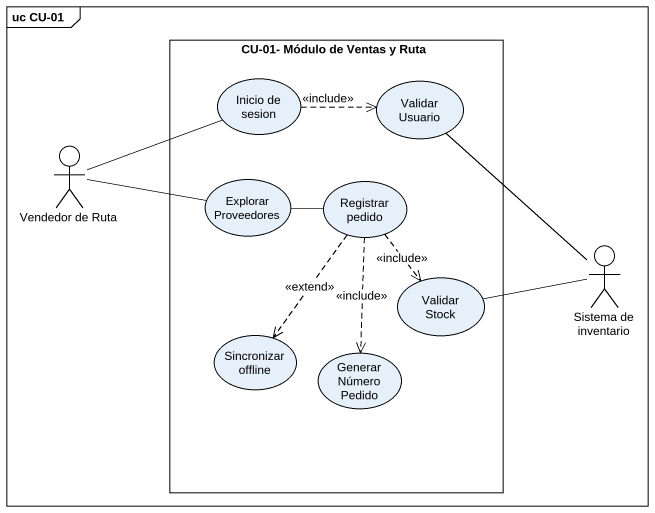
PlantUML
@startuml
mainframe uc CU-01
rectangle "CU-01- Módulo de Ventas y Ruta" as CU_01_Módulo_de_Ventas_y {
  usecase "Inicio de sesion" as Inicio_de_sesion
  usecase "Validar Usuario" as Validar_Usuario
  usecase "Explorar Proveedores" as Explorar_Proveedores
  usecase "Registrar pedido" as Registrar_pedido
  usecase "Validar Stock" as Validar_Stock
  usecase "Sincronizar offline" as Sincronizar_offline
  usecase "Generar Número Pedido" as Generar_Número_Pedido
}
actor "Vendedor de Ruta" as Vendedor_de_Ruta
actor "Sistema de inventario" as Sistema_de_inventario
Inicio_de_sesion .right.> Validar_Usuario : <<include>>
Validar_Usuario -- Sistema_de_inventario
Vendedor_de_Ruta -right- Inicio_de_sesion
Vendedor_de_Ruta -right- Explorar_Proveedores
Explorar_Proveedores -right- Registrar_pedido
Registrar_pedido ..> Validar_Stock : <<include>>
Registrar_pedido ..> Sincronizar_offline : <<extend>>
Registrar_pedido ..> Generar_Número_Pedido : <<include>>
Sistema_de_inventario -left- Validar_Stock
@enduml
